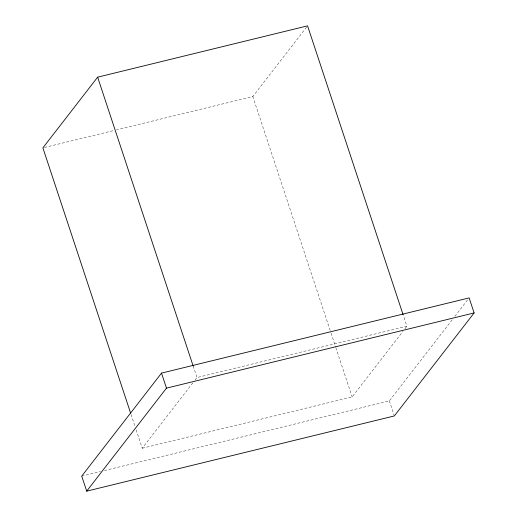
<?xml version="1.0" encoding="UTF-8"?>
<svg xmlns="http://www.w3.org/2000/svg" width="517" height="517" viewBox="0 0 517 517"><rect width="100%" height="100%" fill="white"/><g stroke="black" fill="none" stroke-linecap="round" stroke-linejoin="round"><path stroke-width="0.39" stroke-dasharray="2.58 1.94" d="M306.581 27.123L252.819 96.537L116.525 129.857M136.152 429.84L142.233 448.233L193.035 382.638M195.006 380.092L196.977 377.539L406.905 326.221L403.357 315.493M142.233 448.233L352.155 396.914L402.963 331.313M404.934 328.767L406.905 326.221M104.434 470.573L389.359 400.914L452.394 319.525M454.857 316.346L468.15 299.181M44.462 147.474L113.391 130.627M81.731 476.118L100.518 471.53M389.359 400.914L394.083 415.196M252.742 96.304L330.822 332.392M331.074 333.155L335.63 346.939M335.882 347.708L352.155 396.914M193.177 366.049L196.977 377.539M131.079 414.518L135.137 426.777"/><path stroke-width="0.78" d="M403.105 314.73L307.57 25.85L97.642 77.169L42.892 147.862L130.575 412.986M161.511 373.112L81.731 476.118L86.707 491.15L394.329 415.946L474.108 312.94L469.139 297.908L161.511 373.112L166.48 388.144L86.707 491.15M166.48 388.144L474.108 312.94M97.642 77.169L193.177 366.049"/></g></svg>
